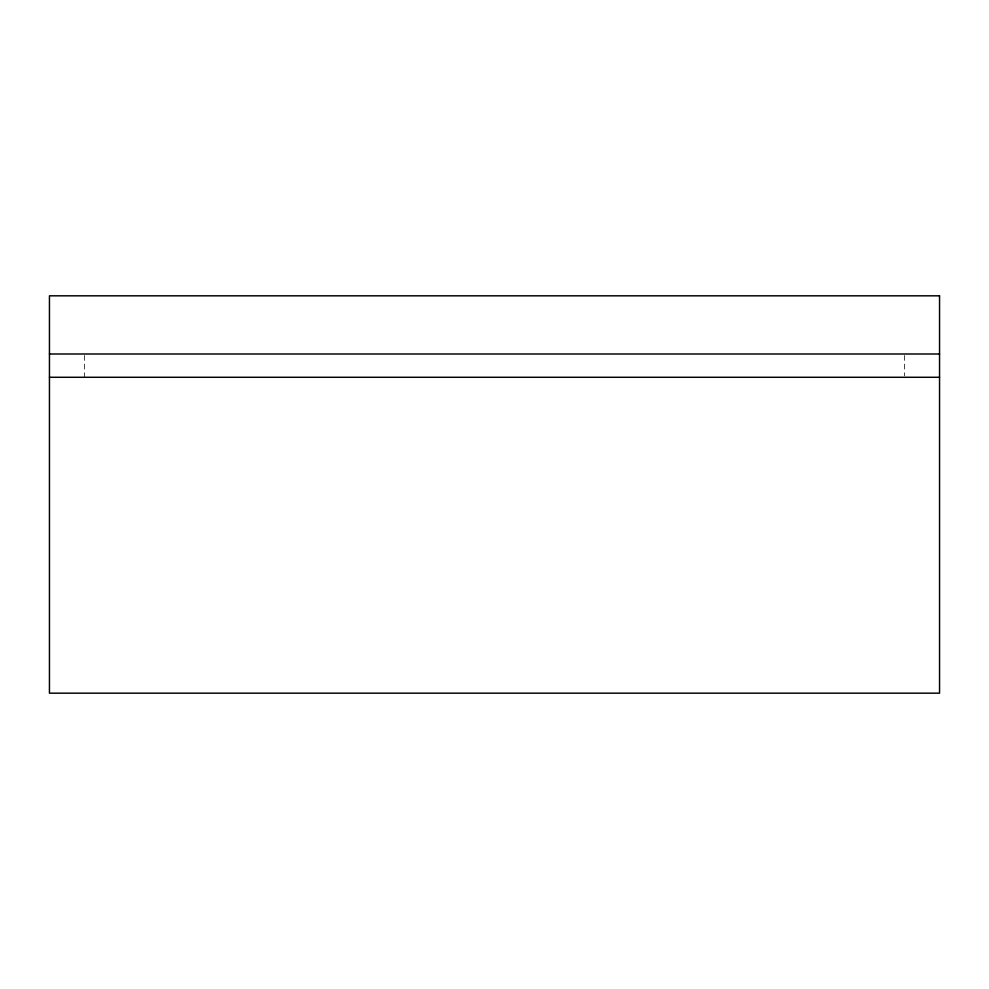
<?xml version="1.0" encoding="UTF-8"?>
<svg xmlns="http://www.w3.org/2000/svg" width="989" height="989" viewBox="0 0 989 989"><rect width="100%" height="100%" fill="white"/><g stroke="black" fill="none" stroke-linecap="round" stroke-linejoin="round"><path stroke-width="0.74" stroke-dasharray="4.95 3.71" d="M904.638 355.459L904.638 375.82M84.362 355.459L84.362 377.279"/><path stroke-width="1.48" d="M49.45 354L939.55 354M49.45 377.279L939.55 377.279M939.55 295.822L49.45 295.822L49.45 693.178L939.55 693.178L939.55 295.822"/></g></svg>
